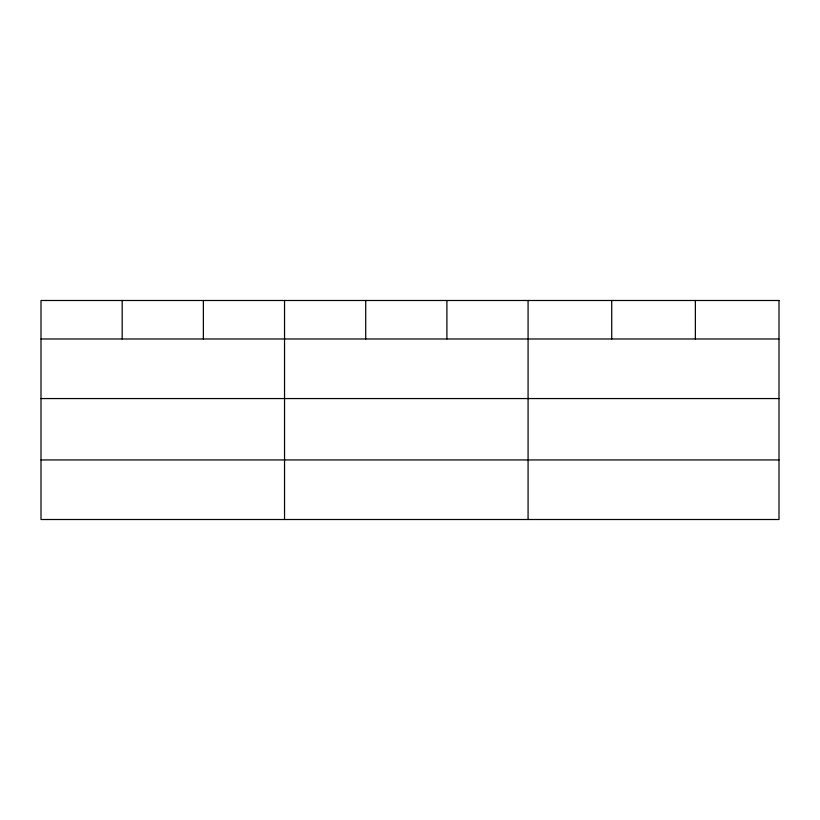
<?xml version="1.0" encoding="UTF-8"?>
<svg xmlns="http://www.w3.org/2000/svg" width="820" height="820" viewBox="0 0 820 820"><rect width="100%" height="100%" fill="white"/><g stroke="black" fill="none" stroke-linecap="round" stroke-linejoin="round"><path stroke-width="1.23" d="M41 338.978L779 338.978M41 398.561L779 398.561M41 459.938L779 459.938M695.36 300.489L695.36 338.978M611.72 300.489L611.72 338.978M528.08 300.489L528.08 519.511M446.9 300.489L446.9 338.978M365.72 300.489L365.72 338.978M284.54 300.489L284.54 519.511M203.36 300.489L203.36 338.978M122.18 300.489L122.18 338.978M779 300.489L41 300.489L41 519.511L779 519.511L779 300.489"/></g></svg>
